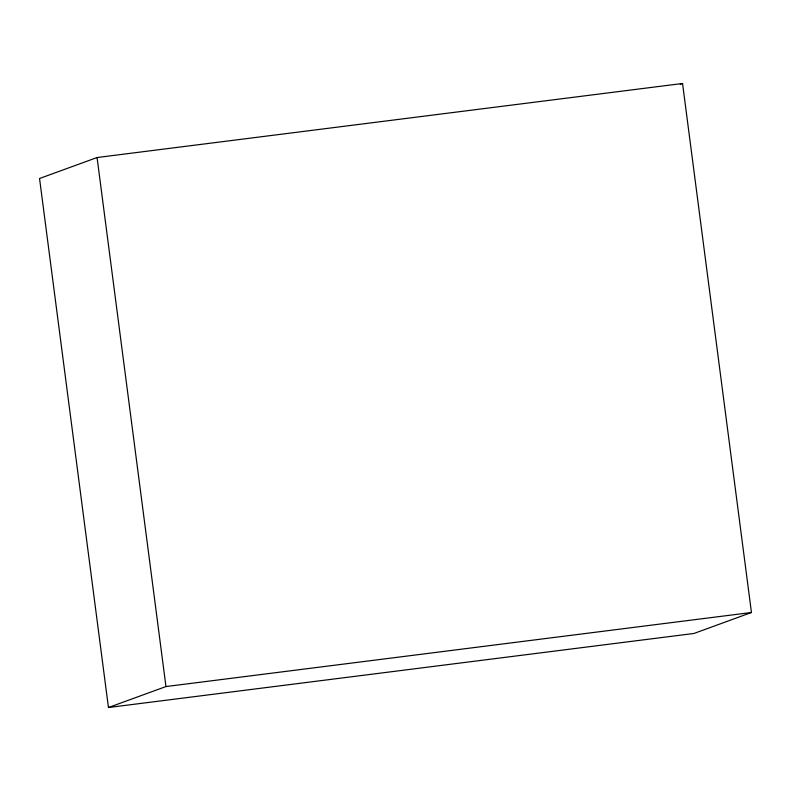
<?xml version="1.0" encoding="UTF-8"?>
<svg xmlns="http://www.w3.org/2000/svg" width="791" height="791" viewBox="0 0 791 791"><rect width="100%" height="100%" fill="white"/><g stroke="black" fill="none" stroke-linecap="round" stroke-linejoin="round"><path stroke-width="1.19" d="M97.066 157.528L39.55 178.499L108.446 707.52L693.934 633.472L751.45 612.501L682.554 83.48L97.066 157.528L165.962 686.558L108.446 707.52M680.25 84.311L682.554 83.48M165.962 686.558L751.45 612.501"/></g></svg>
